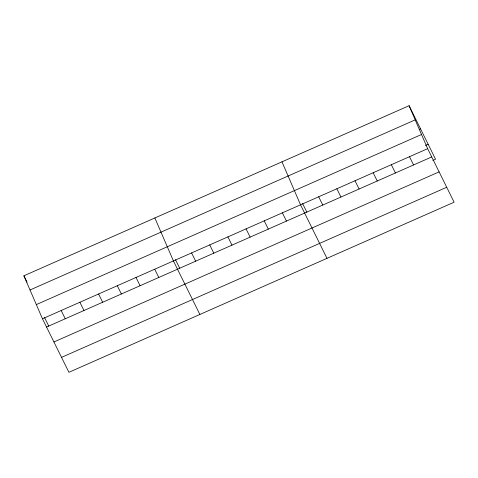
<?xml version="1.0" encoding="UTF-8"?>
<svg xmlns="http://www.w3.org/2000/svg" width="478" height="478" viewBox="0 0 478 478"><rect width="100%" height="100%" fill="white"/><g stroke="black" fill="none" stroke-linecap="round" stroke-linejoin="round"><path stroke-width="0.72" d="M409.09 105.698L427.649 148.682L454.1 202.206L68.91 372.302L42.458 318.778L23.9 275.794L409.09 105.698L435.542 159.222L432.847 160.411M30.024 289.979L415.215 119.882M419.206 129.49L420.55 128.893M36.334 304.594L421.524 134.497M425.468 145.473L428.157 144.284M42.458 318.778L427.649 148.682M46.539 327.036L431.73 156.939M53.924 341.973L439.109 171.877M61.531 357.365L446.715 187.268M409.491 156.7L413.572 164.964M391.333 164.725L395.414 172.982M373.169 172.743L377.25 181.001M355.011 180.762L359.092 189.019M336.853 188.78L340.934 197.038M318.695 196.799L322.775 205.056M302.586 203.526L306.888 212.244M326.988 258.335L300.537 204.817L281.978 161.833M282.379 212.835L286.459 221.093M264.22 220.854L268.301 229.111M246.056 228.872L250.137 237.13M227.898 236.891L231.979 245.148M209.74 244.909L213.821 253.167M191.582 252.928L195.663 261.185M175.474 259.656L179.776 268.373M199.876 314.47L173.424 260.946L154.866 217.962M154.717 269.21L158.798 277.467M136.003 277.467L140.084 285.725M117.295 285.73L121.376 293.988M98.588 293.994L102.668 302.251M79.88 302.251L83.961 310.515M61.172 310.515L65.253 318.772M23.9 275.794L27.037 282.145M44.508 317.488L48.816 326.205"/></g></svg>
